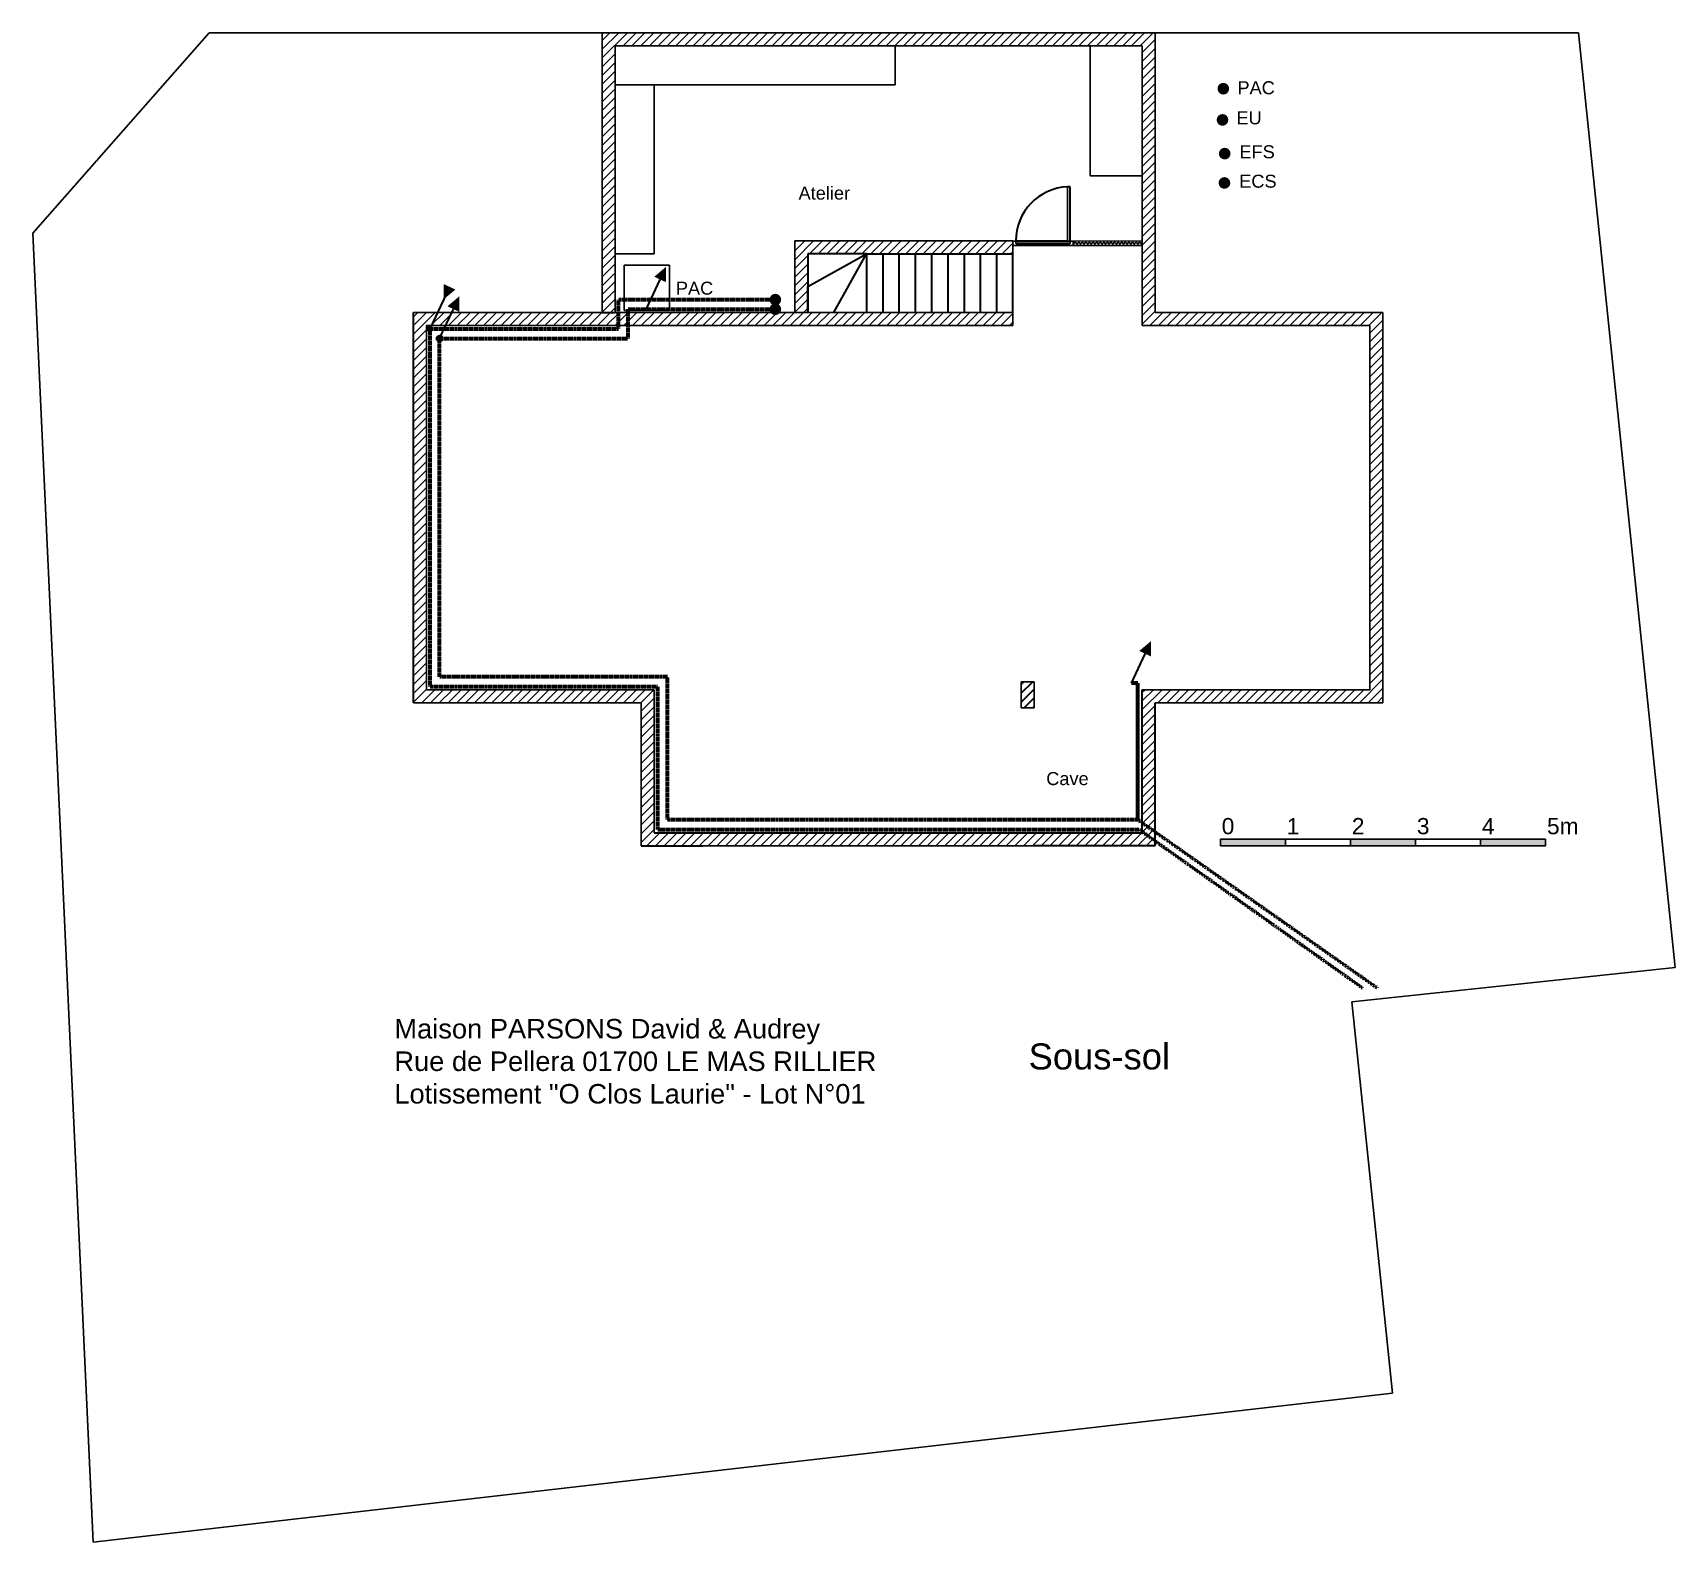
# Model space of a CAD drawing. Header units: millimetres. Extents: x -304 to 2220, y -458 to 1862.
import ezdxf

# ---------------------------------------------------------------- set-up
doc = ezdxf.new("R2010")
doc.units = ezdxf.units.MM
doc.linetypes.add('INTERROMPU2', pattern=[9.525, 6.35, -3.175])
for name, color, linetype in [('Cloisons', 8, 'Continuous'), ('ECS', 1, 'Continuous'), ('LimitesLot', 5, 'Continuous'), ('MenuisInt', 9, 'Continuous'), ('Mobilier', 9, 'Continuous'), ('PAC', 4, 'Continuous'), ('Texte', 7, 'Continuous')]:
    doc.layers.add(name, color=color, linetype=linetype)
doc.layers.add('EFS', color=5, linetype='Continuous', lineweight=15)
doc.layers.add('EU', color=6, linetype='Continuous', lineweight=15)
doc.styles.get("Standard").update_dxf_attribs({"font": 'Arial.ttf'})

msp = doc.modelspace()

# ---------------------------------------------------------------- hatches: boundary and pattern name
h = msp.add_hatch()
h.set_pattern_fill('ANSI31', color=256, scale=3)
h.paths.add_polyline_path([(1201.9, 1432.3), (280.9, 1432.3), (280.9, 832.3), (630.9, 832.3), (630.9, 612.3), (724.9, 612.3), (1420.9, 612.3), (1420.9, 832.3), (1770.9, 832.3), (1770.9, 1432.3), (1420.9, 1432.3), (1420.9, 1862.3), (570.9, 1862.3), (570.9, 1432.3), (590.9, 1432.3), (590.9, 1842.3), (872.9, 1842.3), (879.9, 1842.3), (1400.9, 1842.3), (1400.9, 1432.3), (1400.9, 1412.3), (1750.9, 1412.3), (1750.9, 852.3), (1400.9, 852.3), (1400.9, 632.3), (650.9, 632.3), (650.9, 832.3), (650.9, 852.3), (300.9, 852.3), (300.9, 1412.1), (1201.9, 1412.3)])
h = msp.add_hatch()
h.set_pattern_fill('ANSI31', color=256, scale=3)
h.paths.add_polyline_path([(590.9, 1842.3), (872.9, 1842.3), (879.9, 1842.3), (1400.9, 1842.3), (1400.9, 1432.3), (1420.9, 1432.3), (1420.9, 1862.3), (570.9, 1862.3), (570.9, 1432.3), (590.9, 1432.3)])
h = msp.add_hatch()
h.set_pattern_fill('ANSI31', color=256, scale=3)
h.paths.add_polyline_path([(1201.9, 1542.3), (866.9, 1542.3), (866.9, 1432.3), (886.9, 1432.3), (886.9, 1472.3), (886.9, 1522.3), (976.9, 1522.3), (1201.9, 1522.3)])
at = {"lineweight": 30, "transparency": 33554687}
h = msp.add_hatch(dxfattribs=at)
h.set_pattern_fill('ANSI31', color=256, scale=3)
h.set_pattern_definition([(45, (279.73, 612.015), (-6.73519, 6.73519), [])])
h.paths.add_polyline_path([(1234.9, 864.3), (1214.9, 864.3), (1214.9, 824.3), (1234.9, 824.3)])
h = msp.add_hatch(color=256)
h.dxf.hatch_style = 1
h.paths.add_polyline_path([(1520.9, 622.3), (1520.9, 612.3), (1620.9, 612.3), (1620.9, 622.3)])
h.paths.add_polyline_path([(1820.9, 612.3), (1820.9, 622.3), (1720.9, 622.3), (1720.9, 612.3)])
h.paths.add_polyline_path([(2020.9, 612.3), (2020.9, 622.3), (1920.9, 622.3), (1920.9, 612.3)])
at = {"layer": 'Cloisons'}
h = msp.add_hatch(dxfattribs=at)
h.set_pattern_fill('HONEY', color=256, angle=270)
h.paths.add_polyline_path([(1400.9, 1542.3), (1294.9, 1542.2), (1294.9, 1535.4), (1400, 1535.4)])
at = {"layer": 'ECS', "lineweight": 30, "transparency": 33554687}
h = msp.add_hatch(color=256, dxfattribs=at)
h.dxf.hatch_style = 1
h.paths.add_polyline_path([(1536.2, 1631.5, 1), (1518.2, 1631.5, 1)])
at = {"layer": 'ECS', "lineweight": 60}
h = msp.add_hatch(color=256, dxfattribs=at)
h.dxf.hatch_style = 1
h.paths.add_polyline_path([(668.9, 1502.5), (650.8, 1487.3), (668.9, 1478.9)])
at = {"layer": 'EFS', "lineweight": 30, "transparency": 33554687}
h = msp.add_hatch(color=256, dxfattribs=at)
h.dxf.hatch_style = 1
h.paths.add_polyline_path([(1536.6, 1676.6, 1), (1518.6, 1676.6, 1)])
at = {"layer": 'EFS', "lineweight": 60}
h = msp.add_hatch(color=256, dxfattribs=at)
h.dxf.hatch_style = 1
h.paths.add_polyline_path([(351.1, 1457.1), (332.9, 1441.9), (351.1, 1433.4)])
at = {"layer": 'EFS', "lineweight": 30, "transparency": 33554687}
h = msp.add_hatch(color=256, dxfattribs=at)
h.dxf.hatch_style = 1
h.paths.add_polyline_path([(845.9, 1437.3, 1), (827.9, 1437.3, 1)])
at = {"layer": 'EFS'}
h = msp.add_hatch(color=256, dxfattribs=at)
h.dxf.hatch_style = 1
h.paths.add_polyline_path([(320.9, 1392.3), (325.9, 1392.3, 1), (315.9, 1392.3, 0.414214), (320.9, 1387.3)])
h.paths.add_polyline_path([(325.9, 1392.3), (320.9, 1392.3), (320.9, 1387.3, 0.414214)], flags=17)
at = {"layer": 'EFS', "lineweight": 60}
h = msp.add_hatch(color=256, dxfattribs=at)
h.dxf.hatch_style = 1
h.paths.add_polyline_path([(1414.4, 927.1), (1396.3, 911.9), (1414.4, 903.4)])
at = {"layer": 'EU', "lineweight": 30, "transparency": 33554687}
h = msp.add_hatch(color=256, dxfattribs=at)
h.dxf.hatch_style = 1
h.paths.add_polyline_path([(1533.2, 1728.4, 1), (1515.2, 1728.4, 1)])
at = {"layer": 'EU', "lineweight": 60}
h = msp.add_hatch(color=256, dxfattribs=at)
h.dxf.hatch_style = 1
h.paths.add_polyline_path([(327, 1452.4), (345.1, 1467.6), (327, 1476)])
at = {"layer": 'EU', "lineweight": 30, "transparency": 33554687}
h = msp.add_hatch(color=256, dxfattribs=at)
h.dxf.hatch_style = 1
h.paths.add_polyline_path([(845.9, 1452.1, 1), (827.9, 1452.1, 1)])
at = {"layer": 'EU'}
h = msp.add_hatch(color=256, dxfattribs=at)
h.dxf.hatch_style = 1
h.paths.add_polyline_path([(305.9, 1407), (310.9, 1407, 1), (300.9, 1407, 0.414214), (305.9, 1402)])
h.paths.add_polyline_path([(310.9, 1407), (305.9, 1407), (305.9, 1402, 0.414214)], flags=17)
at = {"layer": 'PAC', "lineweight": 30, "transparency": 33554687}
h = msp.add_hatch(color=256, dxfattribs=at)
h.dxf.hatch_style = 1
h.paths.add_polyline_path([(1534.5, 1776.4, 1), (1516.5, 1776.4, 1)])

# ---------------------------------------------------------------- linework, layer by layer
for p, q in [((570.9, 1432.3), (570.9, 1862.3)), ((570.9, 1862.3), (1420.9, 1862.3)), ((1420.9, 1862.3), (1420.9, 1432.3)), ((590.9, 1670.3), (590.9, 1842.3)), ((590.9, 1842.3), (1400.9, 1842.3)), ((1400.9, 1842.3), (1400.9, 1432.3)), ((1201.9, 1542.3), (866.9, 1542.3)), ((866.9, 1432.3), (866.9, 1542.3)), ((1201.9, 1522.3), (1201.9, 1542.3)), ((280.9, 1432.3), (1201.9, 1432.3)), ((886.9, 1432.3), (866.9, 1432.3)), ((1201.9, 1432.3), (1201.9, 1412.3)), ((1400.9, 1432.3), (1400.9, 1412.3)), ((1420.9, 1432.3), (1770.9, 1432.3)), ((1770.9, 1432.3), (1770.9, 832.3)), ((300.9, 852.3), (300.9, 1412.3)), ((300.9, 1412.1), (1201.9, 1412.3)), ((1400.9, 1412.3), (1750.9, 1412.3)), ((1750.9, 852.3), (1750.9, 1412.3)), ((1234.9, 864.3), (1214.9, 864.3)), ((1214.9, 864.3), (1214.9, 824.3)), ((1234.9, 824.3), (1234.9, 864.3)), ((650.9, 852.3), (300.9, 852.3)), ((650.9, 832.3), (650.9, 852.3)), ((1400.9, 852.3), (1750.9, 852.3)), ((630.9, 832.3), (280.9, 832.3)), ((630.9, 612.3), (630.9, 832.3)), ((650.9, 632.3), (650.9, 832.3)), ((1214.9, 824.3), (1234.9, 824.3)), ((1770.9, 832.3), (1420.9, 832.3)), ((1770.9, 832.3), (1685.9, 832.3)), ((1420.9, 612.3), (630.9, 612.3)), ((1620.9, 622.3), (1520.9, 622.3)), ((1520.9, 622.3), (1520.9, 612.3)), ((1520.9, 612.3), (1620.9, 612.3)), ((1620.9, 612.3), (1620.9, 622.3)), ((1720.9, 622.3), (1620.9, 622.3)), ((1620.9, 612.3), (1720.9, 612.3)), ((1720.9, 612.3), (1720.9, 622.3)), ((1720.9, 622.3), (1820.9, 622.3)), ((1720.9, 612.3), (1820.9, 612.3)), ((1820.9, 622.3), (1820.9, 612.3)), ((1820.9, 622.3), (1920.9, 622.3)), ((1820.9, 612.3), (1920.9, 612.3)), ((1920.9, 612.3), (1920.9, 622.3)), ((1920.9, 622.3), (2020.9, 622.3)), ((2020.9, 612.3), (1920.9, 612.3)), ((2020.9, 622.3), (2020.9, 612.3))]:
    msp.add_line(p, q)
at = {"lineweight": 30}
for p, q in [((886.9, 1522.3), (886.9, 1432.3)), ((976.9, 1522.3), (886.9, 1522.3)), ((886.9, 1472.3), (976.9, 1522.3)), ((926.9, 1432.3), (976.9, 1522.3)), ((976.9, 1522.3), (1201.9, 1522.3)), ((976.9, 1522.3), (976.9, 1432.3)), ((1001.9, 1522.3), (1001.9, 1432.3)), ((1026.9, 1522.3), (1026.9, 1432.3)), ((1051.9, 1522.3), (1051.9, 1432.3)), ((1076.9, 1522.3), (1076.9, 1432.3)), ((1101.9, 1522.3), (1101.9, 1432.3)), ((1126.9, 1522.3), (1126.9, 1432.3)), ((1151.9, 1522.3), (1151.9, 1432.3)), ((1176.9, 1522.3), (1176.9, 1432.3)), ((1201.9, 1432.3), (1201.9, 1522.3)), ((886.9, 1432.3), (886.9, 1472.3)), ((280.9, 832.3), (280.9, 1432.3)), ((570.9, 1432.3), (590.9, 1432.3)), ((1400.9, 632.3), (1400.9, 852.3)), ((1420.9, 612.3), (1420.9, 832.3)), ((650.9, 632.3), (1400.9, 632.3)), ((630.9, 612.3), (724.9, 612.3)), ((1340.9, 612.3), (1234.9, 612.3)), ((1420.9, 612.3), (1340.9, 612.3))]:
    msp.add_line(p, q, dxfattribs=at)
at = {"layer": 'Cloisons'}
for p, q in [((1201.9, 1535.4), (1201.9, 1542.3)), ((1294.9, 1542.2), (1400.9, 1542.3)), ((1400.9, 1542.3), (1400, 1535.4)), ((1400, 1535.4), (1294.9, 1535.4))]:
    msp.add_line(p, q, dxfattribs=at)
at = {"layer": 'ECS', "lineweight": 30}
msp.add_line((638.7, 1437.8), (659.8, 1483.1), dxfattribs=at)
at = {"layer": 'EFS', "lineweight": 30}
for p, q in [((320.9, 1392.3), (342, 1437.6)), ((1384.2, 862.3), (1405.4, 907.6))]:
    msp.add_line(p, q, dxfattribs=at)
at = {"layer": 'EFS', "linetype": 'INTERROMPU2', "lineweight": 60, "ltscale": 0.01}
for p, q in [((610.9, 1392.3), (610.9, 1437.3)), ((610.9, 1437.3), (836.9, 1437.3)), ((320.9, 872.3), (320.9, 1392.3)), ((320.9, 1392.3), (610.9, 1392.3)), ((670.9, 872.3), (320.9, 872.3)), ((670.9, 652.3), (670.9, 872.3)), ((1394.2, 652.3), (670.9, 652.3)), ((1394.2, 652.3), (1761.7, 394.1))]:
    msp.add_line(p, q, dxfattribs=at)
at = {"layer": 'EFS', "lineweight": 60}
for p, q in [((1394.2, 862.3), (1384.2, 862.3)), ((1394.2, 652.3), (1394.2, 862.3))]:
    msp.add_line(p, q, dxfattribs=at)
at = {"layer": 'EFS'}
msp.add_circle((320.9, 1392.3), 5, dxfattribs=at)
at = {"layer": 'EU', "lineweight": 30}
msp.add_line((331.2, 1461.5), (305.9, 1407.1), dxfattribs=at)
at = {"layer": 'EU', "linetype": 'INTERROMPU2', "lineweight": 60, "ltscale": 0.01}
for p, q in [((595.9, 1407.1), (595.9, 1452.1)), ((595.9, 1452.1), (836.9, 1452.1)), ((305.9, 1407.1), (305.9, 857.3)), ((305.9, 1407.1), (595.9, 1407.1)), ((305.9, 857.3), (655.9, 857.3)), ((655.9, 857.3), (655.9, 637.3)), ((655.9, 637.3), (1395.9, 637.3)), ((1395.9, 637.3), (1739.1, 394.1))]:
    msp.add_line(p, q, dxfattribs=at)
at = {"layer": 'LimitesLot'}
for p, q in [((-304.4, 1554.3), (-33.4, 1862.3)), ((2071.6, 1862.3), (-33.4, 1862.3)), ((2071.6, 1862.3), (2220, 424.9)), ((-304.4, 1554.3), (-211.5, -458.5)), ((1722.8, 372.2), (2220, 424.9)), ((1785.4, -229.6), (1722.8, 372.2)), ((1785.4, -229.6), (-211.5, -458.5))]:
    msp.add_line(p, q, dxfattribs=at)
at = {"layer": 'MenuisInt'}
for p, q in [((1286.1, 1542.2), (1286.1, 1625.5)), ((1290, 1622.7), (1290, 1542.2)), ((1201.9, 1535.4), (1201.9, 1542.2)), ((1201.9, 1542.2), (1206.7, 1542.2)), ((1206.7, 1542.2), (1206.7, 1538.3)), ((1290, 1542.2), (1286.1, 1542.2)), ((1294.9, 1542.2), (1290, 1542.2)), ((1290, 1542.2), (1290, 1538.3)), ((1294.9, 1535.4), (1294.9, 1542.2)), ((1208.2, 1535.4), (1201.9, 1535.4)), ((1206.7, 1538.3), (1208.2, 1538.3)), ((1208.2, 1538.3), (1208.2, 1535.4)), ((1290, 1538.3), (1288.6, 1538.3)), ((1288.6, 1538.3), (1288.6, 1535.4)), ((1288.6, 1535.4), (1294.9, 1535.4))]:
    msp.add_line(p, q, dxfattribs=at)
at = {"layer": 'MenuisInt', "lineweight": 30}
for p, q in [((1290, 1625.5), (1286.1, 1625.5)), ((1290, 1542.2), (1290, 1625.5)), ((1286.1, 1542.2), (1206.7, 1542.2)), ((1290, 1538.3), (1206.7, 1538.3)), ((1288.6, 1535.4), (1208.2, 1535.4))]:
    msp.add_line(p, q, dxfattribs=at)
msp.add_arc((1289.3, 1543), 82.6, 92.1726, 180.5593, dxfattribs=at)
at = {"layer": 'Mobilier'}
for p, q in [((590.9, 1782.3), (590.9, 1842.3)), ((590.9, 1842.3), (1020.9, 1842.3)), ((590.9, 1842.3), (590.9, 1432.3)), ((1020.9, 1842.3), (1020.9, 1782.3)), ((1400.9, 1842.3), (1320.9, 1842.3)), ((1320.9, 1842.3), (1320.9, 1642.3)), ((1400.9, 1642.3), (1400.9, 1842.3)), ((1020.9, 1782.3), (590.9, 1782.3)), ((590.9, 1782.3), (650.9, 1782.3)), ((590.9, 1522.3), (590.9, 1782.3)), ((590.9, 1782.3), (650.9, 1782.3)), ((650.9, 1782.3), (650.9, 1522.3)), ((1320.9, 1642.3), (1400.9, 1642.3)), ((650.9, 1522.3), (590.9, 1522.3))]:
    msp.add_line(p, q, dxfattribs=at)
at = {"layer": 'PAC'}
for p, q in [((604.4, 1435.3), (604.4, 1505.3)), ((604.4, 1505.3), (674.4, 1505.3)), ((674.4, 1505.3), (674.4, 1435.3)), ((674.4, 1435.3), (604.4, 1435.3))]:
    msp.add_line(p, q, dxfattribs=at)

# ---------------------------------------------------------------- texts
at = {"char_height": 25, "attachment_point": 1}
for s, insert in [('0', (1523, 655)), ('1', (1623, 655)), ('2', (1723, 655)), ('3', (1823, 655)), ('4', (1923, 655)), ('5m', (2023, 655))]:
    msp.add_mtext_dynamic_manual_height_columns(s, width=5.23, gutter_width=12.5, heights=[0], dxfattribs=dict(at, insert=insert))
at = {"lineweight": 30, "attachment_point": 1}
for s, width, heights, insert, char_height in [('Maison PARSONS David & Audrey\\PRue de Pellera 01700 LE MAS RILLIER\\PLotissement "O Clos Laurie" - Lot N°01', 1153.883, [208], (251.3, 346), 30), ('Sous-sol', 393.423, [105.6], (1226.2, 308.4), 40)]:
    msp.add_mtext_dynamic_manual_height_columns(s, width=width, gutter_width=12.5, heights=heights, dxfattribs=dict(at, insert=insert, char_height=char_height))
at = {"layer": 'ECS', "lineweight": 30, "insert": (1549.9, 1644.2), "char_height": 20, "attachment_point": 1}
msp.add_mtext_dynamic_manual_height_columns('ECS', width=236.743, gutter_width=12.5, heights=[25.4], dxfattribs=at)
at = {"layer": 'EFS', "lineweight": 30, "insert": (1550.3, 1689.4), "char_height": 20, "attachment_point": 1}
msp.add_mtext_dynamic_manual_height_columns('EFS', width=236.743, gutter_width=12.5, heights=[25.4], dxfattribs=at)
at = {"layer": 'EU', "lineweight": 30, "insert": (1545.6, 1741.6), "char_height": 20, "attachment_point": 1}
msp.add_mtext_dynamic_manual_height_columns('EU', width=236.743, gutter_width=12.5, heights=[25.4], dxfattribs=at)
at = {"layer": 'PAC', "lineweight": 30, "insert": (1547.2, 1787.9), "char_height": 20, "attachment_point": 1}
msp.add_mtext_dynamic_manual_height_columns('PAC', width=182.802, gutter_width=12.5, heights=[11.7], dxfattribs=at)
at = {"layer": 'PAC', "insert": (684, 1479.7), "char_height": 20, "attachment_point": 1}
msp.add_mtext_dynamic_manual_height_columns('PAC', width=62.436, gutter_width=12.5, heights=[0], dxfattribs=at)
at = {"layer": 'Texte', "char_height": 20, "attachment_point": 1}
for s, insert in [('Atelier', (872.6, 1625.9)), ('Cave', (1253.3, 725.6))]:
    msp.add_mtext_dynamic_manual_height_columns(s, width=221.848, gutter_width=12.5, heights=[0], dxfattribs=dict(at, insert=insert))

doc.saveas('drawing.dxf')
